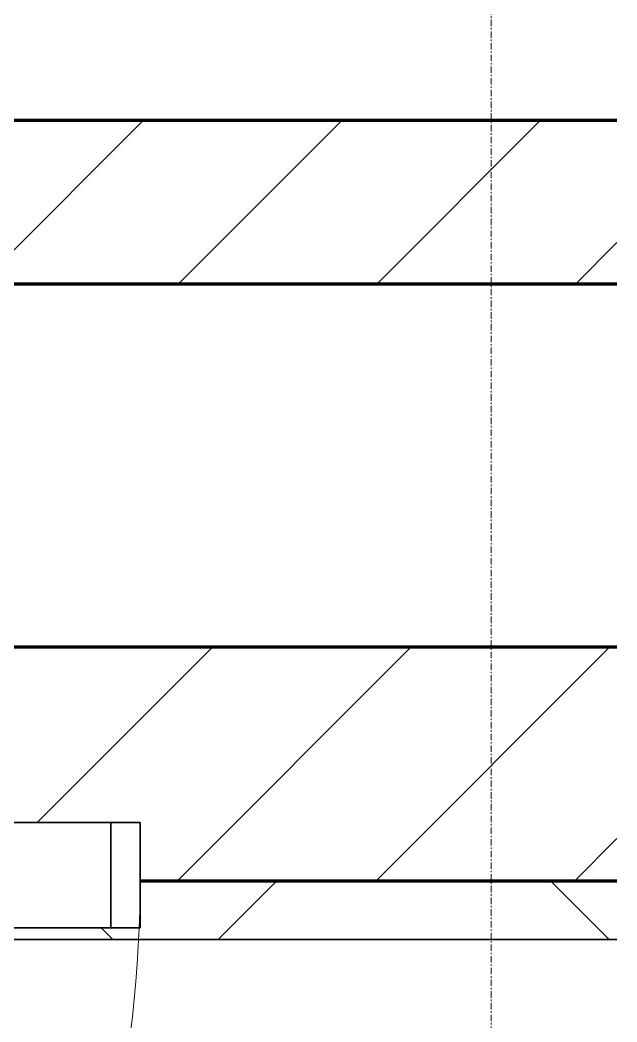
# Model space of a CAD drawing. Header units: millimetres. Extents: x -853228 to -774636, y -17776 to 22455.
# Drawn here: x -779285 to -778775, y 7824 to 8680 of the extents above; entities that cross this region are included whole.
import ezdxf

# ---------------------------------------------------------------- set-up
doc = ezdxf.new("R2010")
doc.units = ezdxf.units.MM
doc.linetypes.add('DPA_Grid _ Level 100', pattern=[10, 5.5, -1.6, 1.3, -1.6])
for name, color, linetype, lineweight in [('A-DOOR', 3, 'Continuous', 35), ('A-DOOR-E', 2, 'Continuous', 25), ('A-DOOR-OPNG', 2, 'Continuous', 9), ('A-FLOR-E', 2, 'Continuous', 35), ('A-GLAZ-CURT', 2, 'Continuous', 9), ('A-WALL', 5, 'Continuous', 35), ('A-WALL-FNSH', 2, 'Continuous', 35), ('A-WALL-PATT', 1, 'Continuous', 35), ('S-GRID', 251, 'Continuous', 9)]:
    doc.layers.add(name, color=color, linetype=linetype, lineweight=lineweight)
pattern_1 = [(45, (0, 0), (-84.852814, 84.852814), [])]

# ---------------------------------------------------------------- blocks, each defined once
blk = doc.blocks.new('DPA_AC-SG-PI - A2_1200x2000 mm-V1-4281-01 ENLARGED LOWER PLATFORM LEVEL - REFLECTED CEILING PLAN - SHEET 2')
at = {"layer": 'A-DOOR'}
for p, q in [((575, 75), (575, -15)), ((600, 75), (575, 75)), ((600, -15), (600, 75)), ((575, -15), (600, -15))]:
    blk.add_line(p, q, dxfattribs=at)
at = {"layer": 'A-DOOR-E'}
for p, q in [((-600, 75), (600, 75)), ((575, 75), (-575, 75)), ((575, 75), (575, -14.07)), ((600, -14.07), (600, 75)), ((-456.03, -15), (575, -15)), ((600, -15), (-456.03, -15))]:
    blk.add_line(p, q, dxfattribs=at)
at = {"layer": 'A-DOOR-OPNG'}
blk.add_arc((-500, 30.2), 1100, 334.74419, 0, dxfattribs=at)
blk = doc.blocks.new('PPLS-PP19_Custom Tile Pattern - Custom Tile Pattern-V61-4281-01 ENLARGED LOWER PLATFORM LEVEL - REFLECTED CEILING PLAN - SHEET 2')
at = {"layer": 'A-GLAZ-CURT'}
for p, q in [((-107.35, 0), (300, 0)), ((300, 0), (-107.35, 0)), ((195.99, 0), (213.31, 0)), ((213.31, 0), (195.99, 0)), ((230.06, 0), (300, 0)), ((-107.35, -50), (300, -50)), ((300, -50), (-107.35, -50))]:
    blk.add_line(p, q, dxfattribs=at)
for points, knots in [([(-39.19, 0), (-39.71, 0), (-45.29, 0), (-56.24, 0), (-75.59, 0), (-92.56, 0), (-104.36, 0), (-107.51, 0)], [-1826.829157, -1826.829157, -1826.829157, -1826.829157, -1792.521578, -1466.981642, -1208.454564, -789.402658, -577.535875, -577.535875, -577.535875, -577.535875]), ([(-39.4, 0), (-43.56, 0), (-56.17, 0), (-77.76, 0), (-98.65, 0), (-107.38, 0)], [-8369.627725, -8369.627725, -8369.627725, -8369.627725, -8073.216054, -7508.296369, -7032.059057, -7032.059057, -7032.059057, -7032.059057]), ([(-38.43, 0), (-38.71, 0), (-40.88, 0), (-44.32, 0), (-58.97, 0), (-84.41, 0), (-100.68, 0), (-107.37, 0)], [-3907.431857, -3907.431857, -3907.431857, -3907.431857, -3858.647035, -3538.256648, -2842.901703, -2193.204658, -1496.713529, -1496.713529, -1496.713529, -1496.713529]), ([(-107.36, 0), (-102.37, 0), (-89.39, 0), (-74.02, 0), (-62.74, 0), (-60.36, 0), (-59.97, 0)], [-6589.708557, -6589.708557, -6589.708557, -6589.708557, -6236.997189, -5713.340575, -5140.470607, -5006.787413, -5006.787413, -5006.787413, -5006.787413]), ([(-72.93, 0), (-75.51, 0), (-85.5, 0), (-98.17, 0), (-107.34, 0)], [-19442.345229, -19442.345229, -19442.345229, -19442.345229, -18935.241197, -17997.663263, -17997.663263, -17997.663263, -17997.663263]), ([(-107.34, 0), (-100.8, 0), (-89.52, 0), (-75.26, 0), (-68.41, 0), (-65.12, 0), (-63.63, 0)], [-3748.823652, -3748.823652, -3748.823652, -3748.823652, -3402.597032, -3144.956779, -3050.982048, -2969.237017, -2969.237017, -2969.237017, -2969.237017]), ([(-107.34, 0), (-105.33, 0), (-97.69, 0), (-85.29, 0), (-71.67, 0), (-65.93, 0), (-65.07, 0)], [-3007.509641, -3007.509641, -3007.509641, -3007.509641, -2902.289527, -2605.247022, -2322.099534, -2241.8264, -2241.8264, -2241.8264, -2241.8264]), ([(-86.16, 0), (-91.37, 0), (-98.26, 0), (-105.65, 0), (-107.34, 0)], [-1681.3698, -1681.3698, -1681.3698, -1681.3698, -1374.161226, -1284.351604, -1284.351604, -1284.351604, -1284.351604]), ([(-107.32, 0), (-100.76, 0), (-84.86, 0), (-63.44, 0), (-54.4, 0), (-48.93, 0), (-42.45, 0), (-38.95, 0)], [-4892.205438, -4892.205438, -4892.205438, -4892.205438, -4542.524482, -4008.285538, -3689.699207, -3546.54457, -3362.796854, -3362.796854, -3362.796854, -3362.796854]), ([(-107.12, 0), (-103.94, 0), (-95.45, 0), (-71.33, 0), (-42.53, 0), (-12.78, 0), (4.23, 0), (9.64, 0), (10.14, 0), (10.18, 0)], [-5358.698861, -5358.698861, -5358.698861, -5358.698861, -5103.229623, -4799.173296, -4065.652676, -3589.737505, -3285.047089, -3066.359526, -3044.715262, -3044.715262, -3044.715262, -3044.715262]), ([(-36.33, 0), (-36.43, 0), (-37.27, 0), (-45.02, 0), (-46.13, 0), (-60.59, 0), (-80.91, 0), (-96.62, 0), (-106.25, 0)], [-1855.773136, -1855.773136, -1855.773136, -1855.773136, -1810.870157, -1672.078046, -1405.135169, -1060.00838, -740.068933, -247.436418, -247.436418, -247.436418, -247.436418]), ([(-91.46, 0), (-90.09, 0), (-84.7, 0), (-77.43, 0), (-72.73, 0), (-72.64, 0), (-72.64, 0)], [-19832.387487, -19832.387487, -19832.387487, -19832.387487, -19753.885894, -19541.04734, -19478.625389, -19471.062469, -19471.062469, -19471.062469, -19471.062469]), ([(-63.96, 0), (-64.13, 0), (-72.5, 0), (-80.63, 0), (-86.16, 0)], [-2171.769325, -2171.769325, -2171.769325, -2171.769325, -2007.031671, -1681.3698, -1681.3698, -1681.3698, -1681.3698]), ([(-29.03, 0), (-33.97, 0), (-43.74, 0), (-56.37, 0), (-71.66, 0), (-77.83, 0), (-82.66, 0), (-83.28, 0), (-83.28, 0)], [-2680.714891, -2680.714891, -2680.714891, -2680.714891, -2413.671296, -2161.752162, -2006.592567, -1646.621388, -1424.436217, -1393.971743, -1393.971743, -1393.971743, -1393.971743]), ([(-83.28, 0), (-83.28, 0), (-82.91, 0), (-76.14, 0), (-62.97, 0), (-48.14, 0), (-36.49, 0), (-33.57, 0), (-29.94, 0), (-28.57, 0)], [-1393.4169, -1393.4169, -1393.4169, -1393.4169, -1353.722004, -1274.333717, -1073.56893, -651.549973, -296.515819, -83.513472, 0, 0, 0, 0]), ([(-66.39, 0), (-66.39, 0), (-63.63, 0), (-53.63, 0), (-34.42, 0), (-29.82, 0), (-29.19, 0)], [-2493.31794, -2493.31794, -2493.31794, -2493.31794, -2315.303971, -1809.437387, -963.711516, -666.19313, -666.19313, -666.19313, -666.19313]), ([(30.53, 0), (25.54, 0), (11.77, 0), (-16.92, 0), (-47.42, 0), (-65.77, 0), (-66.37, 0), (-66.38, 0)], [-4485.301265, -4485.301265, -4485.301265, -4485.301265, -4222.080604, -3745.412743, -2981.410125, -2542.574734, -2498.224237, -2498.224237, -2498.224237, -2498.224237]), ([(-63.63, 0), (-61.49, 0), (-57.39, 0), (-54.49, 0), (-45.2, 0), (-40.79, 0), (-40.46, 0), (-40.44, 0)], [-2969.237017, -2969.237017, -2969.237017, -2969.237017, -2851.217951, -2734.127174, -2474.780881, -2410.990208, -2350.645972, -2350.645972, -2350.645972, -2350.645972]), ([(-58.83, 0), (-58.37, 0), (-57.29, 0), (-54.23, 0), (-46.33, 0), (-42.62, 0), (-41.76, 0)], [-4859.52896, -4859.52896, -4859.52896, -4859.52896, -4680.891996, -4469.85053, -4321.566175, -4270.495146, -4270.495146, -4270.495146, -4270.495146]), ([(-51.83, 0), (-51.83, 0), (-51.78, 0), (-47.4, 0), (-46.01, 0), (-40.22, 0), (-36.78, 0)], [-632.814994, -632.814994, -632.814994, -632.814994, -627.965721, -508.377888, -260.442412, 0, 0, 0, 0]), ([(76.63, 0), (74.8, 0), (67.65, 0), (53.52, 0), (37, 0), (24.07, 0), (12.82, 0), (-2.9, 0), (-20.62, 0), (-32.81, 0), (-44.85, 0), (-51.43, 0), (-51.79, 0)], [-3095.572228, -3095.572228, -3095.572228, -3095.572228, -2950.589685, -2634.532728, -2313.748533, -2106.613311, -1925.670641, -1617.263037, -1290.787923, -1039.307308, -819.71621, -644.910881, -644.910881, -644.910881, -644.910881]), ([(-41.76, 0), (-39.9, 0), (-37.72, 0), (-36.92, 0), (-36.77, 0)], [-4270.495146, -4270.495146, -4270.495146, -4270.495146, -4161.040818, -4106.245333, -4106.245333, -4106.245333, -4106.245333]), ([(-26.75, 0), (-27.82, 0), (-32.03, 0), (-36.46, 0), (-38.39, 0)], [-8718.362214, -8718.362214, -8718.362214, -8718.362214, -8532.293389, -8393.742225, -8393.742225, -8393.742225, -8393.742225]), ([(9.32, 0), (9.08, 0), (7.65, 0), (2.57, 0), (-12.23, 0), (-24.89, 0), (-34.13, 0), (-38.38, 0)], [-2922.926651, -2922.926651, -2922.926651, -2922.926651, -2882.788014, -2720.818881, -2518.50168, -2125.455881, -1844.497174, -1844.497174, -1844.497174, -1844.497174]), ([(-38.37, 0), (-37.66, 0), (-28.56, 0), (-18.03, 0), (8.61, 0), (15.02, 0), (22.91, 0), (31, 0), (39.04, 0), (51.19, 0), (58.74, 0), (61.34, 0), (61.45, 0)], [-3352.49369, -3352.49369, -3352.49369, -3352.49369, -3315.260113, -2864.387349, -2439.246196, -2084.094819, -1956.422387, -1818.904206, -1645.594513, -1443.202566, -1228.752106, -1120.932285, -1120.932285, -1120.932285, -1120.932285]), ([(-36.78, 0), (-32.43, 0), (-19.22, 0), (3.14, 0), (21.37, 0), (29.77, 0)], [-6191.144455, -6191.144455, -6191.144455, -6191.144455, -5862.463379, -5340.621928, -4901.322694, -4901.322694, -4901.322694, -4901.322694]), ([(-36.29, 0), (-36.29, 0), (-34.66, 0), (-28.88, 0), (-26.95, 0), (-26.54, 0)], [-9150.272121, -9150.272121, -9150.272121, -9150.272121, -9057.163041, -8919.836787, -8834.607043, -8834.607043, -8834.607043, -8834.607043]), ([(30.54, 0), (29.08, 0), (20.05, 0), (3.54, 0), (-16.58, 0), (-34.76, 0), (-36.04, 0)], [-10456.052981, -10456.052981, -10456.052981, -10456.052981, -10363.088938, -9884.23066, -9424.652049, -9182.880979, -9182.880979, -9182.880979, -9182.880979]), ([(-33.34, 0), (-33.34, 0), (-32.93, 0), (-31.16, 0), (-30.52, 0)], [-2415.024266, -2415.024266, -2415.024266, -2415.024266, -2357.633367, -2323.618664, -2323.618664, -2323.618664, -2323.618664]), ([(30.54, 0), (28.92, 0), (20.11, 0), (2.64, 0), (-17.84, 0), (-30.57, 0), (-31.82, 0), (-32, 0)], [-3866.963002, -3866.963002, -3866.963002, -3866.963002, -3766.694881, -3333.063701, -2994.501669, -2698.150104, -2614.070998, -2614.070998, -2614.070998, -2614.070998]), ([(-30.76, 0), (-30.73, 0), (-29.99, 0), (-23.47, 0), (-15.75, 0), (-15.19, 0)], [-54176.191683, -54176.191683, -54176.191683, -54176.191683, -54157.274271, -53749.15266, -53717.791567, -53717.791567, -53717.791567, -53717.791567]), ([(-30.52, 0), (-27.11, 0), (-17.83, 0), (5.99, 0), (22.06, 0), (37.44, 0), (45.92, 0), (57.76, 0), (64.47, 0), (72.74, 0), (75.22, 0), (76.03, 0), (76.21, 0)], [-2323.618664, -2323.618664, -2323.618664, -2323.618664, -2142.497158, -1716.209403, -1206.526904, -1089.329421, -901.315459, -753.071572, -495.328968, -421.953223, -334.951786, -290.452333, -290.452333, -290.452333, -290.452333]), ([(-13, 0), (-14.35, 0), (-17.68, 0), (-25.97, 0), (-29.52, 0), (-30.21, 0)], [-55207.591944, -55207.591944, -55207.591944, -55207.591944, -54789.006179, -54461.685999, -54290.791712, -54290.791712, -54290.791712, -54290.791712]), ([(8.33, 0), (8.19, 0), (7.18, 0), (0.32, 0), (-13.89, 0), (-24.92, 0), (-29.03, 0)], [-3574.286521, -3574.286521, -3574.286521, -3574.286521, -3526.962355, -3285.499107, -2903.012179, -2680.714891, -2680.714891, -2680.714891, -2680.714891]), ([(-28.98, 0), (-28.66, 0), (-27.39, 0), (-24.45, 0), (-22.56, 0)], [-166.548282, -166.548282, -166.548282, -166.548282, -102.06493, 0, 0, 0, 0]), ([(-28.57, 0), (-26.93, 0), (-20.29, 0), (-11.45, 0), (2.08, 0), (13.15, 0), (21.24, 0), (24.62, 0), (24.72, 0), (24.72, 0)], [-5361.429781, -5361.429781, -5361.429781, -5361.429781, -5261.36855, -5050.479954, -4785.90057, -4596.498881, -4445.288762, -4384.376941, -4376.041937, -4376.041937, -4376.041937, -4376.041937]), ([(-22.56, 0), (-20.27, 0), (-17.03, 0), (-11.36, 0), (-7.66, 0), (-6.6, 0), (-6.44, 0)], [-56468.192263, -56468.192263, -56468.192263, -56468.192263, -56344.022017, -56303.229861, -56166.290093, -56124.392176, -56124.392176, -56124.392176, -56124.392176]), ([(-15.19, 0), (-13.07, 0), (7.48, 0), (42.82, 0), (88.72, 0), (120.63, 0), (138.28, 0), (138.53, 0)], [-461.142613, -461.142613, -461.142613, -461.142613, -429.606584, -390.253598, -346.313304, -291.370682, -290.5735, -290.5735, -290.5735, -290.5735]), ([(-6.54, 0), (-6.73, 0), (-7.2, 0), (-7.6, 0), (-7.79, 0)], [-56009.792147, -56009.792147, -56009.792147, -56009.792147, -55949.290093, -55895.192118, -55895.192118, -55895.192118, -55895.192118]), ([(-2.63, 0), (-2.47, 0), (-1.22, 0), (4.92, 0), (15.97, 0), (22.54, 0), (24.49, 0)], [-226.825321, -226.825321, -226.825321, -226.825321, -220.269177, -206.416616, -198.214427, -187.717507, -187.717507, -187.717507, -187.717507]), ([(103.09, 0), (101.08, 0), (86.31, 0), (63.34, 0), (35.84, 0), (12, 0), (3.08, 0), (-1.67, 0), (-2.25, 0)], [-375.435014, -375.435014, -375.435014, -375.435014, -369.147452, -330.153101, -307.516438, -285.83788, -246.234814, -234.646884, -234.646884, -234.646884, -234.646884]), ([(24.69, 0), (24.54, 0), (20.99, 0), (15.48, 0), (10.8, 0), (9.63, 0)], [-4368.572414, -4368.572414, -4368.572414, -4368.572414, -4306.476363, -4080.000647, -3772.857994, -3772.857994, -3772.857994, -3772.857994]), ([(18.16, 0), (19.15, 0), (24.25, 0), (25.66, 0), (26.12, 0)], [-5700.113719, -5700.113719, -5700.113719, -5700.113719, -5554.232259, -5302.431367, -5302.431367, -5302.431367, -5302.431367]), ([(99.26, 0), (97.94, 0), (91.62, 0), (85.59, 0), (74.4, 0), (62.26, 0), (51.85, 0), (43.81, 0), (29.53, 0), (20.67, 0), (18.85, 0), (18.16, 0)], [-7633.94163, -7633.94163, -7633.94163, -7633.94163, -7531.75727, -7135.649961, -6924.452779, -6738.82075, -6548.303034, -6314.283804, -6135.05769, -5972.647715, -5832.674503, -5832.674503, -5832.674503, -5832.674503]), ([(30.34, 0), (31.84, 0), (38.35, 0), (53.39, 0), (71.67, 0), (84.83, 0), (86.01, 0), (92.51, 0), (94.33, 0)], [-4870.374618, -4870.374618, -4870.374618, -4870.374618, -4705.298446, -4353.683244, -3960.84581, -3759.045785, -3336.541051, -2783.776468, -2783.776468, -2783.776468, -2783.776468]), ([(30.53, 0), (36.56, 0), (51.83, 0), (70.92, 0), (82.12, 0), (83.66, 0)], [-4888.072185, -4888.072185, -4888.072185, -4888.072185, -4573.028122, -4094.177415, -3869.465285, -3869.465285, -3869.465285, -3869.465285]), ([(70.61, 0), (66.16, 0), (55.8, 0), (41.56, 0), (34.48, 0), (30.82, 0)], [-4647.237329, -4647.237329, -4647.237329, -4647.237329, -4326.416877, -4098.545751, -3872.697774, -3872.697774, -3872.697774, -3872.697774]), ([(53.18, 0), (53.06, 0), (52.22, 0), (44.99, 0), (36.46, 0), (30.82, 0)], [-622.740158, -622.740158, -622.740158, -622.740158, -566.066452, -360.610861, 0, 0, 0, 0]), ([(31.1, 0), (31.78, 0), (35.8, 0), (48.37, 0), (71.92, 0), (100.57, 0), (116.36, 0), (128.63, 0), (128.95, 0)], [-139.789633, -139.789633, -139.789633, -139.789633, -135.792042, -118.513713, -97.899267, -63.759246, -39.050993, -35.895543, -35.895543, -35.895543, -35.895543]), ([(136.44, 0), (121.66, 0), (86.93, 0), (51.16, 0), (31.18, 0)], [-106.750556, -106.750556, -106.750556, -106.750556, -59.610984, 0, 0, 0, 0]), ([(99.5, 0), (89.84, 0), (74.85, 0), (57.82, 0), (46.51, 0), (41.18, 0), (36.02, 0), (35.54, 0), (35.54, 0)], [-394.700319, -394.700319, -394.700319, -394.700319, -357.622665, -341.267687, -334.000314, -326.15566, -319.318397, -317.489778, -317.489778, -317.489778, -317.489778]), ([(36.29, 0), (37.77, 0), (48.82, 0), (64.79, 0), (95.91, 0), (124.45, 0), (132.42, 0), (134.6, 0)], [-314.598523, -314.598523, -314.598523, -314.598523, -305.899624, -287.17622, -249.500363, -194.761443, -152.241002, -152.241002, -152.241002, -152.241002]), ([(61.47, 0), (61.47, 0), (61.21, 0), (54.61, 0), (53.71, 0), (53.56, 0)], [-1113.311073, -1113.311073, -1113.311073, -1113.311073, -1096.402191, -891.204116, -747.28819, -747.28819, -747.28819, -747.28819]), ([(76.22, 0), (75.58, 0), (73.64, 0), (71.05, 0), (70.61, 0)], [-193.634889, -193.634889, -193.634889, -193.634889, -31.537676, 0, 0, 0, 0]), ([(94.4, 0), (94.4, 0), (94.64, 0), (99.11, 0), (108.97, 0), (120.79, 0), (139.94, 0), (163.31, 0), (185.23, 0), (193.62, 0), (194.69, 0), (194.79, 0)], [-2348.345796, -2348.345796, -2348.345796, -2348.345796, -2310.419338, -2233.599744, -2052.234781, -1843.028543, -1530.39897, -1095.004608, -529.74427, -295.064701, -265.121568, -265.121568, -265.121568, -265.121568]), ([(114.39, 0), (114.2, 0), (112.08, 0), (106.59, 0), (100.56, 0), (99.49, 0)], [-8148.58938, -8148.58938, -8148.58938, -8148.58938, -8105.191388, -7723.759874, -7639.892136, -7639.892136, -7639.892136, -7639.892136]), ([(168.37, 0), (167.68, 0), (162.47, 0), (147.02, 0), (117.98, 0), (101.91, 0), (100.34, 0)], [-543.375029, -543.375029, -543.375029, -543.375029, -530.793311, -458.593899, -401.860199, -395.777283, -395.777283, -395.777283, -395.777283]), ([(129.02, 0), (129.02, 0), (124.41, 0), (122.35, 0), (114.96, 0), (108.04, 0), (103.09, 0)], [-35.386604, -35.386604, -35.386604, -35.386604, -31.430235, -22.807238, -15.488593, 0, 0, 0, 0]), ([(157.9, 0), (156.77, 0), (151.67, 0), (143.29, 0), (134.04, 0), (126.24, 0), (118.6, 0), (114.23, 0), (111.98, 0), (105.66, 0), (105.23, 0), (105.23, 0)], [-10292.955006, -10292.955006, -10292.955006, -10292.955006, -10098.273015, -9847.788484, -9677.714971, -9567.007022, -9453.21225, -9220.200448, -9012.77275, -8966.157302, -8929.495943, -8929.495943, -8929.495943, -8929.495943]), ([(105.26, 0), (105.52, 0), (111.01, 0), (112.65, 0), (113.59, 0)], [-8920.561005, -8920.561005, -8920.561005, -8920.561005, -8814.835624, -8577.462505, -8577.462505, -8577.462505, -8577.462505]), ([(128.58, 0), (128.8, 0), (130.16, 0), (139.26, 0), (152.67, 0), (161.24, 0), (162.19, 0), (162.75, 0)], [-633.326174, -633.326174, -633.326174, -633.326174, -627.736123, -618.981161, -602.094757, -592.980799, -581.414464, -581.414464, -581.414464, -581.414464]), ([(137.1, 0), (136, 0), (133.64, 0), (129.87, 0), (129.11, 0)], [-670.405967, -670.405967, -670.405967, -670.405967, -651.020627, -640.742133, -640.742133, -640.742133, -640.742133]), ([(193.8, 0), (193.33, 0), (190.11, 0), (183.13, 0), (171, 0), (161.95, 0), (161.28, 0), (158.35, 0), (157.85, 0), (157.77, 0)], [-11665.349007, -11665.349007, -11665.349007, -11665.349007, -11565.880756, -11105.624034, -10839.086983, -10768.332124, -10666.779182, -10580.760289, -10550.278881, -10550.278881, -10550.278881, -10550.278881]), ([(300, 0), (286.53, 0), (254.22, 0), (207.11, 0), (177.41, 0), (159.34, 0), (158.33, 0), (158.3, 0)], [-285.253232, -285.253232, -285.253232, -285.253232, -244.693688, -187.987675, -143.776725, -129.632772, -123.352749, -123.352749, -123.352749, -123.352749]), ([(159.07, 0), (159.13, 0), (160.84, 0), (165.21, 0), (174.15, 0), (185.98, 0), (208.82, 0), (219.42, 0), (230.06, 0)], [-115.643202, -115.643202, -115.643202, -115.643202, -114.681583, -87.660824, -65.295536, -41.623857, -24.459831, 0, 0, 0, 0]), ([(162.75, 0), (165.4, 0), (170.91, 0), (172.61, 0), (172.61, 0)], [-111.264224, -111.264224, -111.264224, -111.264224, -56.742688, -19.085662, -19.085662, -19.085662, -19.085662]), ([(247.1, 0), (246.76, 0), (245.04, 0), (238.34, 0), (226.56, 0), (221.1, 0), (200.27, 0), (182.99, 0), (174.27, 0), (169.67, 0), (168.99, 0)], [-9649.085549, -9649.085549, -9649.085549, -9649.085549, -9581.591397, -9406.094246, -9221.510254, -9016.44624, -8717.832359, -8253.978395, -8152.463617, -8069.855175, -8069.855175, -8069.855175, -8069.855175]), ([(215.22, 0), (214.62, 0), (210.55, 0), (203.98, 0), (187.54, 0), (175.3, 0), (169.49, 0)], [-203.825446, -203.825446, -203.825446, -203.825446, -198.527383, -184.406837, -162.427601, -142.916156, -142.916156, -142.916156, -142.916156]), ([(171.51, 0), (176.48, 0), (193.23, 0), (201.73, 0), (208.81, 0), (213.9, 0), (241.96, 0), (266.73, 0), (281.71, 0), (291.71, 0), (296.52, 0), (297.86, 0), (298.09, 0)], [-7971.819559, -7971.819559, -7971.819559, -7971.819559, -7784.112253, -7606.717214, -7289.299508, -7042.621073, -6582.165592, -6068.460911, -5766.029927, -5566.724884, -5280.360606, -5199.253518, -5199.253518, -5199.253518, -5199.253518]), ([(172.07, 0), (177.66, 0), (187.87, 0), (201.08, 0), (207.47, 0), (213.96, 0), (215.11, 0)], [-255.364076, -255.364076, -255.364076, -255.364076, -237.955587, -223.92608, -215.862851, -208.75215, -208.75215, -208.75215, -208.75215]), ([(300, 0), (288.22, 0), (262, 0), (230.43, 0), (219.94, 0), (219.02, 0)], [-12528.858583, -12528.858583, -12528.858583, -12528.858583, -11905.454923, -11162.864862, -10856.732305, -10856.732305, -10856.732305, -10856.732305]), ([(219.9, 0), (220.86, 0), (227.84, 0), (242.06, 0), (246.54, 0), (246.96, 0)], [-10670.940496, -10670.940496, -10670.940496, -10670.940496, -10511.382485, -9925.173265, -9834.877357, -9834.877357, -9834.877357, -9834.877357]), ([(284.76, 0), (284.76, 0), (285.09, 0), (287.47, 0), (293.59, 0), (297.76, 0), (300, 0)], [-4110.630118, -4110.630118, -4110.630118, -4110.630118, -4053.389046, -3959.664717, -3862.421465, -3746.95702, -3746.95702, -3746.95702, -3746.95702]), ([(297.38, 0), (295.84, 0), (291.62, 0), (285.38, 0), (284.87, 0)], [-4803.172655, -4803.172655, -4803.172655, -4803.172655, -4358.271401, -4143.037883, -4143.037883, -4143.037883, -4143.037883])]:
    blk.add_open_spline(points, degree=3, knots=knots, dxfattribs=at)
for points in [[(-107.47, 0), (-103.46, 0), (-98.57, 0), (-91.46, 0)], [(-39.84, 0), (-39.4, 0), (-38.89, 0), (-38.39, 0)], [(-36.62, 0), (-36.62, 0), (-37.17, 0), (-37.85, 0)], [(24.49, 0), (25.23, 0), (25.72, 0), (26.04, 0)], [(27.44, 0), (27.85, 0), (28.48, 0), (29.48, 0)], [(27.89, 0), (28.57, 0), (29.42, 0), (30.49, 0)], [(80.35, 0), (79.57, 0), (78.27, 0), (76.63, 0)], [(84.06, 0), (83.48, 0), (82.41, 0), (81.72, 0)], [(168.74, 0), (168.74, 0), (169.81, 0), (171.51, 0)], [(195.11, 0), (194.91, 0), (194.44, 0), (193.8, 0)]]:
    blk.add_open_spline(points, degree=3, dxfattribs=at)
blk = doc.blocks.new('PPLS-PP19_Custom Tile Pattern - Custom Tile Pattern-V62-4281-01 ENLARGED LOWER PLATFORM LEVEL - REFLECTED CEILING PLAN - SHEET 2')
at = {"layer": 'A-GLAZ-CURT'}
for p, q in [((-300, 0), (300, 0)), ((300, 0), (-300, 0)), ((-293.07, 0), (-275.75, 0)), ((-275.75, 0), (-293.07, 0)), ((-222.32, 0), (-205, 0)), ((-205, 0), (-222.32, 0))]:
    blk.add_line(p, q, dxfattribs=at)
at = {"layer": 'A-GLAZ-CURT', "flags": 128}
for points in [[(-300, 0), (-291.56, 0), (-283.3, 0), (-275.2, 0), (-267.26, 0), (-259.45, 0), (-251.77, 0), (-244.2, 0), (-236.74, 0), (-229.36, 0), (-222.06, 0), (-214.83, 0), (-207.71, 0), (-200.76, 0), (-194.02, 0)], [(-155.81, 0), (-160.27, 0), (-164.95, 0), (-169.65, 0), (-174.47, 0), (-179.49, 0), (-184.81, 0), (-190.44, 0), (-196.37, 0), (-202.58, 0), (-209.04, 0), (-215.73, 0), (-222.63, 0), (-229.72, 0), (-236.97, 0), (-244.39, 0), (-251.96, 0), (-259.67, 0), (-267.51, 0), (-275.48, 0), (-283.55, 0), (-291.73, 0), (-300, 0)]]:
    blk.add_lwpolyline(points, dxfattribs=at)
at = {"layer": 'A-GLAZ-CURT'}
for points, knots in [([(-300, 0), (-284.65, 0), (-236.57, 0), (-174.61, 0), (-129.95, 0), (-110.8, 0), (-99.5, 0), (-91.46, 0)], [-5323.127839, -5323.127839, -5323.127839, -5323.127839, -4502.809032, -2700.551212, -1002.059161, -460.363443, 0, 0, 0, 0]), ([(-225.07, 0), (-242.99, 0), (-265.23, 0), (-290.31, 0), (-293.68, 0)], [-14892.772381, -14892.772381, -14892.772381, -14892.772381, -13729.592194, -13551.000693, -13551.000693, -13551.000693, -13551.000693]), ([(-224.98, 0), (-228.83, 0), (-238.59, 0), (-255.22, 0), (-262.59, 0), (-264.9, 0), (-265.4, 0)], [-1062.575795, -1062.575795, -1062.575795, -1062.575795, -858.079193, -543.655514, -208.940337, 0, 0, 0, 0]), ([(-258.6, 0), (-257.91, 0), (-254.26, 0), (-242.21, 0), (-231.34, 0), (-225.2, 0)], [-5722.54675, -5722.54675, -5722.54675, -5722.54675, -5657.471696, -5413.335975, -5069.638732, -5069.638732, -5069.638732, -5069.638732]), ([(-156.12, 0), (-157.05, 0), (-164.64, 0), (-177.91, 0), (-199.46, 0), (-216.65, 0), (-231.26, 0), (-233.46, 0), (-234, 0)], [-2162.554546, -2162.554546, -2162.554546, -2162.554546, -2113.765672, -1763.376603, -1422.553702, -978.033455, -846.069444, -682.911962, -682.911962, -682.911962, -682.911962]), ([(-233.49, 0), (-233.44, 0), (-232.38, 0), (-230.85, 0), (-226.04, 0), (-224.87, 0)], [-455.274641, -455.274641, -455.274641, -455.274641, -440.605512, -119.536984, -30.499317, -30.499317, -30.499317, -30.499317]), ([(-156.27, 0), (-173.84, 0), (-196.32, 0), (-221.17, 0), (-224.74, 0)], [-16539.310749, -16539.310749, -16539.310749, -16539.310749, -15131.813646, -14899.83482, -14899.83482, -14899.83482, -14899.83482]), ([(-224.74, 0), (-223.96, 0), (-219.91, 0), (-213.1, 0), (-200.2, 0), (-185.8, 0), (-171.77, 0), (-158.7, 0), (-157.22, 0)], [-5061.090897, -5061.090897, -5061.090897, -5061.090897, -5017.494783, -4832.723979, -4666.091899, -4349.945572, -4000.813434, -3840.635403, -3840.635403, -3840.635403, -3840.635403]), ([(-137.88, 0), (-140.56, 0), (-147.66, 0), (-147.69, 0), (-158.72, 0), (-174.02, 0), (-185.59, 0), (-205.46, 0), (-218.46, 0), (-224.74, 0)], [-3187.727384, -3187.727384, -3187.727384, -3187.727384, -2919.378265, -2477.344047, -2237.412286, -2029.680487, -1755.085331, -1400.429864, -1066.820823, -1066.820823, -1066.820823, -1066.820823]), ([(-223.63, 0), (-219.39, 0), (-206.17, 0), (-188.58, 0), (-169.02, 0), (-152.12, 0), (-136.84, 0), (-127.33, 0), (-124.19, 0), (-123.43, 0), (-123.28, 0)], [-5463.295695, -5463.295695, -5463.295695, -5463.295695, -5161.076232, -4739.070012, -4465.409639, -4149.119819, -3839.893365, -3647.167523, -3488.92562, -3439.852845, -3439.852845, -3439.852845, -3439.852845])]:
    blk.add_open_spline(points, degree=3, knots=knots, dxfattribs=at)
blk.add_open_spline([(-294.48, 0), (-296.32, 0), (-298.15, 0), (-300, 0)], degree=3, dxfattribs=at)

msp = doc.modelspace()

# ---------------------------------------------------------------- hatches: boundary and pattern name
at = {"layer": 'A-WALL-PATT', "lineweight": 9}
h = msp.add_hatch(dxfattribs=at)
h.set_pattern_fill('FP_2', color=256, style=0, pattern_type=2)
h.set_pattern_definition(pattern_1)
h.paths.add_polyline_path([(-778775.03, 8454.02), (-778775.03, 8594.02), (-781282.37, 8594.02), (-781282.37, 8454.02), (-779878.11, 8454.02)])
h = msp.add_hatch(dxfattribs=at)
h.set_pattern_fill('FP_2', color=256, style=0, pattern_type=2)
h.set_pattern_definition(pattern_1)
h.paths.add_polyline_path([(-778775.03, 7944.02), (-778775.03, 8144.02), (-783082.37, 8144.02), (-783082.37, 7944.02), (-780382.37, 7944.02), (-780382.37, 7994.02), (-779182.37, 7994.02), (-779182.37, 7944.02), (-779050.8, 7944.02)])
h = msp.add_hatch(dxfattribs=at)
h.set_pattern_fill('FP_3', color=256, style=0, pattern_type=2)
h.set_pattern_definition([(45, (0, 0), (-212.13203, 212.13203), []), (135, (0, 0), (-212.13203, -212.13203), [])])
h.paths.add_polyline_path([(-779257.63, 7894.02), (-778775.03, 7894.02), (-778775.03, 7944.02), (-779182.37, 7944.02), (-779182.37, 7904.02), (-780238.41, 7904.02), (-780216.03, 7894.02), (-779326.57, 7894.02)])
h.paths.add_polyline_path([(-780636.49, 7894.02), (-780326.34, 7894.02), (-780348.72, 7904.02), (-780382.37, 7904.95), (-780382.37, 7944.02), (-783032.37, 7944.02), (-783032.37, 7894.02), (-780705.43, 7894.02)])

# ---------------------------------------------------------------- linework, layer by layer
at = {"layer": 'A-FLOR-E'}
for p, q in [((-781482.37, 8594.02), (-778775.03, 8594.02)), ((-778775.03, 8594.02), (-781482.37, 8594.02)), ((-778775.03, 8144.02), (-781482.37, 8144.02)), ((-781482.37, 8144.02), (-778775.03, 8144.02))]:
    msp.add_line(p, q, dxfattribs=at)
at = {"layer": 'A-WALL', "color": 7, "lineweight": 70}
for p, q in [((-781282.37, 8594.02), (-778775.03, 8594.02)), ((-778775.03, 8454.02), (-781282.37, 8454.02)), ((-780382.37, 8144.02), (-779182.37, 8144.02)), ((-779182.37, 8144.02), (-778775.03, 8144.02)), ((-778775.03, 7944.02), (-779182.37, 7944.02))]:
    msp.add_line(p, q, dxfattribs=at)
at = {"layer": 'A-WALL-FNSH', "color": 250}
for p, q in [((-779182.37, 7944.02), (-778775.03, 7944.02)), ((-779182.37, 7894.02), (-780216.03, 7894.02)), ((-778775.03, 7894.02), (-779182.37, 7894.02))]:
    msp.add_line(p, q, dxfattribs=at)
at = {"layer": 'S-GRID', "linetype": 'DPA_Grid _ Level 100'}
msp.add_line((-778882.37, -17775.64), (-778882.37, 20540.27), dxfattribs=at)

# ---------------------------------------------------------------- block references
at = {"layer": 'A-DOOR-E'}
msp.add_blockref('DPA_AC-SG-PI - A2_1200x2000 mm-V1-4281-01 ENLARGED LOWER PLATFORM LEVEL - REFLECTED CEILING PLAN - SHEET 2', (-779782.37, 7919.02), dxfattribs=at)
at = {"layer": 'A-GLAZ-CURT', "rotation": 180}
for name, p in [('PPLS-PP19_Custom Tile Pattern - Custom Tile Pattern-V61-4281-01 ENLARGED LOWER PLATFORM LEVEL - REFLECTED CEILING PLAN - SHEET 2', (-778882.37, 7894.02)), ('PPLS-PP19_Custom Tile Pattern - Custom Tile Pattern-V62-4281-01 ENLARGED LOWER PLATFORM LEVEL - REFLECTED CEILING PLAN - SHEET 2', (-779482.37, 7894.02))]:
    msp.add_blockref(name, p, dxfattribs=at)

doc.saveas('drawing.dxf')
